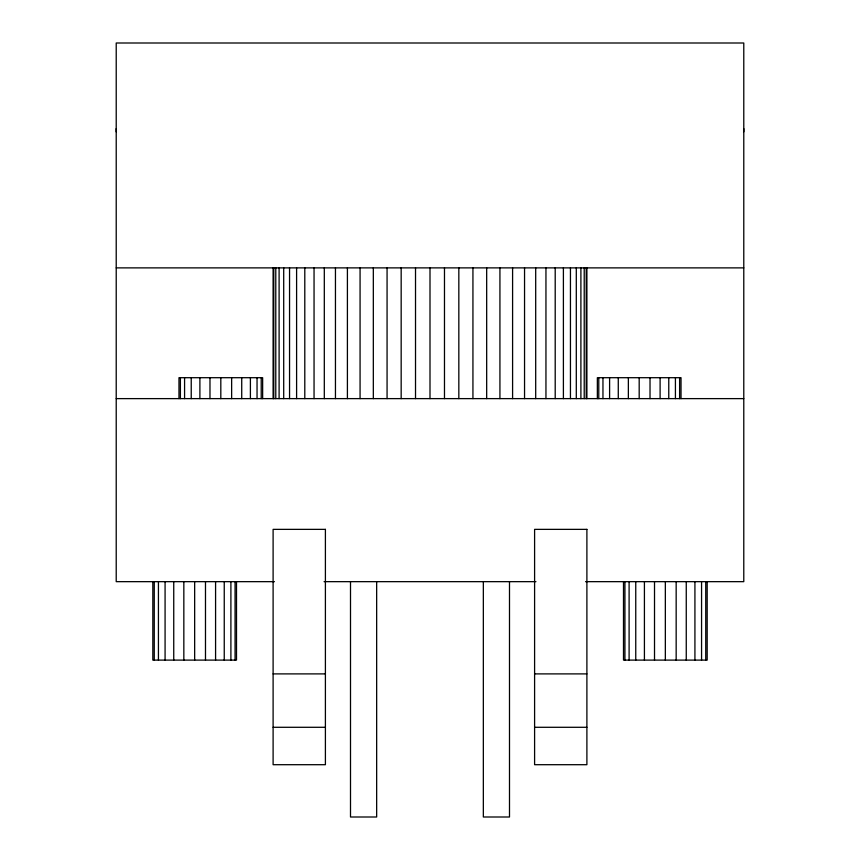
<?xml version="1.0" encoding="UTF-8"?>
<svg xmlns="http://www.w3.org/2000/svg" width="860" height="860" viewBox="0 0 860 860"><rect width="100%" height="100%" fill="white"/><g stroke="black" fill="none" stroke-linecap="round" stroke-linejoin="round"><path stroke-width="1.29" d="M116.218 131.849L116.218 128.591M743.782 131.849L743.782 128.591M116.218 267.879L743.782 267.879M116.218 398.621L743.782 398.621M274.447 581.661L116.218 581.661L116.218 43L743.782 43L743.782 581.661L585.553 581.661M324.069 581.661L535.931 581.661M273.104 673.896L325.402 673.896M534.597 673.896L586.896 673.896M273.104 727.291L325.402 727.291M534.597 727.291L586.896 727.291M707.178 581.661L707.178 660.104L623.5 660.104L623.5 581.661M705.748 581.661L705.748 660.104M701.567 581.661L701.567 660.104M694.923 581.661L694.923 660.104M686.258 581.661L686.258 660.104M681.023 398.621L681.023 377.701L597.356 377.701L597.356 398.621M679.604 377.701L679.604 398.621M676.164 581.661L676.164 660.104M675.422 377.701L675.422 398.621M668.768 377.701L668.768 398.621M665.339 581.661L665.339 660.104M660.104 377.701L660.104 398.621M654.514 581.661L654.514 660.104M650.02 377.701L650.02 398.621M644.419 581.661L644.419 660.104M639.184 377.701L639.184 398.621M635.755 581.661L635.755 660.104M629.101 581.661L629.101 660.104M628.359 377.701L628.359 398.621M624.93 581.661L624.93 660.104M618.275 377.701L618.275 398.621M609.6 377.701L609.6 398.621M602.957 377.701L602.957 398.621M598.775 377.701L598.775 398.621M586.896 267.879L586.896 398.621M586.219 267.879L586.219 398.621M584.22 267.879L584.22 398.621M580.898 267.879L580.898 398.621M576.297 267.879L576.297 398.621M570.449 267.879L570.449 398.621M563.397 267.879L563.397 398.621M555.205 267.879L555.205 398.621M545.949 267.879L545.949 398.621M535.694 267.879L535.694 398.621M524.546 267.879L524.546 398.621M512.592 267.879L512.592 398.621M509.496 581.661L509.496 817L483.341 817L483.341 581.661M499.929 267.879L499.929 398.621M486.674 267.879L486.674 398.621M472.935 267.879L472.935 398.621M458.831 267.879L458.831 398.621M444.48 267.879L444.48 398.621M430 267.879L430 398.621M415.52 267.879L415.52 398.621M401.168 267.879L401.168 398.621M387.065 267.879L387.065 398.621M376.659 581.661L376.659 817L350.504 817L350.504 581.661M373.326 267.879L373.326 398.621M360.071 267.879L360.071 398.621M347.408 267.879L347.408 398.621M335.454 267.879L335.454 398.621M324.306 267.879L324.306 398.621M314.05 267.879L314.05 398.621M304.795 267.879L304.795 398.621M296.603 267.879L296.603 398.621M289.551 267.879L289.551 398.621M283.703 267.879L283.703 398.621M279.102 267.879L279.102 398.621M275.781 267.879L275.781 398.621M273.781 267.879L273.781 398.621M273.104 267.879L273.104 398.621M262.644 398.621L262.644 377.701L178.977 377.701L178.977 398.621M261.225 377.701L261.225 398.621M257.043 377.701L257.043 398.621M250.4 377.701L250.4 398.621M241.725 377.701L241.725 398.621M236.5 581.661L236.5 660.104L152.822 660.104L152.822 581.661M235.07 581.661L235.07 660.104M231.641 377.701L231.641 398.621M230.899 581.661L230.899 660.104M224.245 581.661L224.245 660.104M220.816 377.701L220.816 398.621M215.58 581.661L215.58 660.104M209.98 377.701L209.98 398.621M205.486 581.661L205.486 660.104M199.896 377.701L199.896 398.621M194.661 581.661L194.661 660.104M191.232 377.701L191.232 398.621M184.577 377.701L184.577 398.621M183.836 581.661L183.836 660.104M180.396 377.701L180.396 398.621M173.742 581.661L173.742 660.104M165.077 581.661L165.077 660.104M158.433 581.661L158.433 660.104M154.252 581.661L154.252 660.104M325.402 529.362L273.104 529.362L273.104 764.701L325.402 764.701L325.402 529.362M586.896 529.362L534.597 529.362L534.597 764.701L586.896 764.701L586.896 529.362"/></g></svg>
